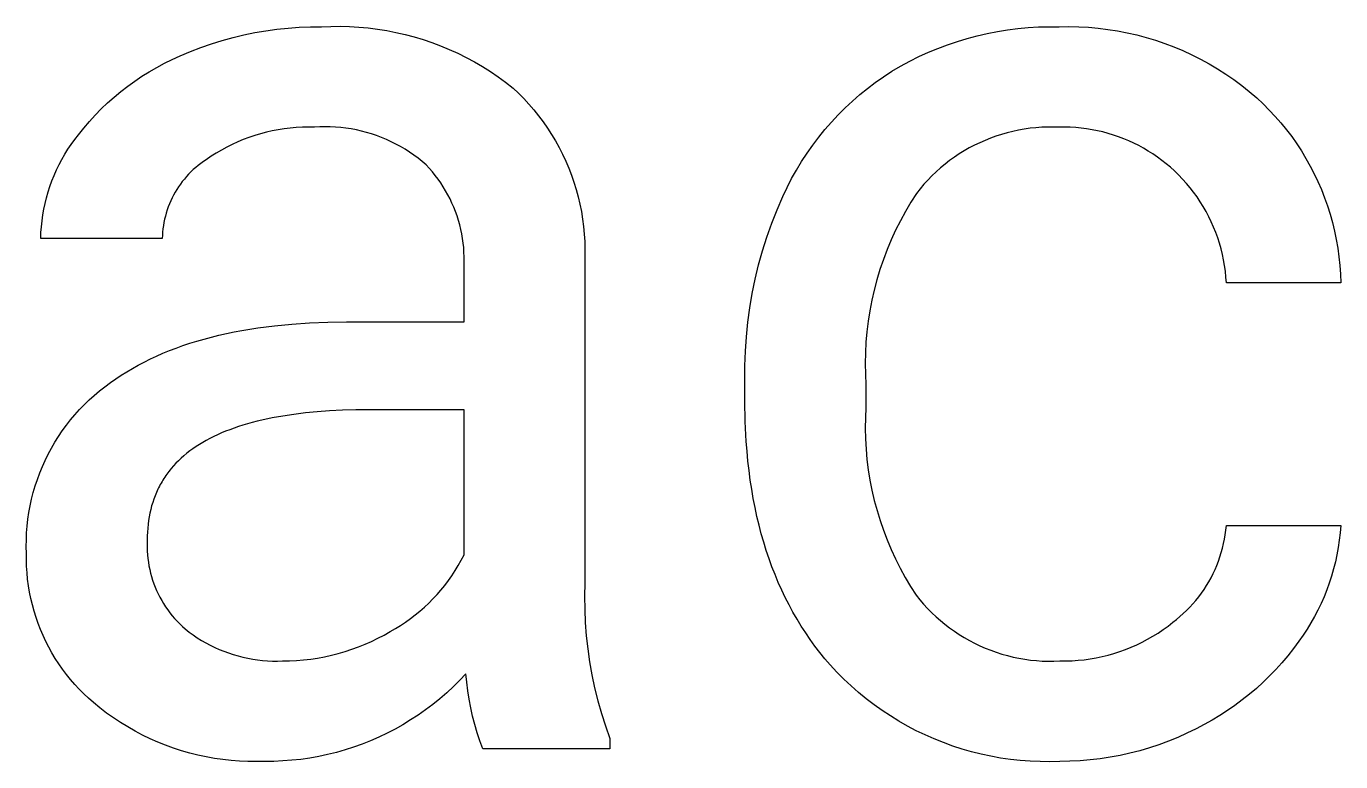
# Model space of a CAD drawing. Header units: millimetres. Extents: x -582 to 3448, y -204 to 2611.
# Drawn here: x 3322.36 to 3362.14, y 152.16 to 174.42 of the extents above; entities that cross this region are included whole.
import ezdxf

# ---------------------------------------------------------------- set-up
doc = ezdxf.new("R2010")
doc.units = ezdxf.units.MM
doc.header["$MEASUREMENT"] = 0
doc.layers.add('Domyślny', color=7, linetype='Continuous', true_color=0x000000)

msp = doc.modelspace()

# ---------------------------------------------------------------- linework, layer by layer
at = {"layer": 'Domyślny'}
for p, q in [((3328.943, 174.159), (3329.275, 174.227)), ((3329.275, 174.227), (3329.609, 174.284)), ((3329.609, 174.284), (3329.944, 174.33)), ((3329.944, 174.33), (3330.281, 174.366)), ((3330.281, 174.366), (3330.619, 174.39)), ((3330.619, 174.39), (3330.957, 174.403)), ((3330.957, 174.403), (3331.296, 174.404)), ((3331.296, 174.404), (3331.578, 174.416)), ((3331.578, 174.416), (3331.861, 174.419)), ((3331.861, 174.419), (3332.144, 174.412)), ((3332.144, 174.412), (3332.426, 174.395)), ((3332.426, 174.395), (3332.708, 174.369)), ((3332.708, 174.369), (3332.988, 174.334)), ((3332.988, 174.334), (3333.268, 174.289)), ((3333.268, 174.289), (3333.545, 174.235)), ((3333.545, 174.235), (3333.821, 174.171)), ((3351.441, 174.203), (3351.748, 174.263)), ((3351.748, 174.263), (3352.056, 174.313)), ((3352.056, 174.313), (3352.367, 174.352)), ((3352.367, 174.352), (3352.678, 174.381)), ((3352.678, 174.381), (3352.99, 174.399)), ((3352.99, 174.399), (3353.303, 174.407)), ((3353.303, 174.407), (3353.616, 174.404)), ((3353.616, 174.404), (3353.912, 174.409)), ((3353.912, 174.409), (3354.208, 174.404)), ((3354.208, 174.404), (3354.503, 174.388)), ((3354.503, 174.388), (3354.798, 174.362)), ((3354.798, 174.362), (3355.092, 174.326)), ((3355.092, 174.326), (3355.384, 174.28)), ((3355.384, 174.28), (3355.675, 174.224)), ((3327.644, 173.778), (3327.964, 173.889)), ((3327.964, 173.889), (3328.288, 173.99)), ((3328.288, 173.99), (3328.614, 174.08)), ((3328.614, 174.08), (3328.943, 174.159)), ((3333.821, 174.171), (3334.094, 174.099)), ((3334.094, 174.099), (3334.365, 174.017)), ((3334.365, 174.017), (3334.633, 173.926)), ((3334.633, 173.926), (3334.898, 173.827)), ((3349.945, 173.751), (3350.238, 173.862)), ((3350.238, 173.862), (3350.534, 173.962)), ((3350.534, 173.962), (3350.834, 174.053)), ((3350.834, 174.053), (3351.136, 174.133)), ((3351.136, 174.133), (3351.441, 174.203)), ((3355.675, 174.224), (3355.963, 174.158)), ((3355.963, 174.158), (3356.249, 174.082)), ((3356.249, 174.082), (3356.532, 173.997)), ((3356.532, 173.997), (3356.812, 173.901)), ((3356.812, 173.901), (3357.089, 173.796)), ((3326.777, 173.416), (3327.017, 173.524)), ((3327.017, 173.524), (3327.328, 173.656)), ((3327.328, 173.656), (3327.644, 173.778)), ((3334.898, 173.827), (3335.159, 173.718)), ((3335.159, 173.718), (3335.416, 173.601)), ((3335.416, 173.601), (3335.669, 173.475)), ((3335.669, 173.475), (3335.918, 173.341)), ((3349.092, 173.362), (3349.372, 173.501)), ((3349.372, 173.501), (3349.657, 173.631)), ((3349.657, 173.631), (3349.945, 173.751)), ((3357.089, 173.796), (3357.362, 173.681)), ((3357.362, 173.681), (3357.631, 173.557)), ((3357.631, 173.557), (3357.895, 173.424)), ((3325.858, 172.905), (3326.081, 173.044)), ((3326.081, 173.044), (3326.308, 173.176)), ((3326.308, 173.176), (3326.541, 173.3)), ((3326.541, 173.3), (3326.777, 173.416)), ((3335.918, 173.341), (3336.163, 173.199)), ((3336.163, 173.199), (3336.402, 173.048)), ((3336.402, 173.048), (3336.636, 172.89)), ((3348.297, 172.892), (3348.547, 173.056)), ((3348.547, 173.056), (3348.817, 173.214)), ((3348.817, 173.214), (3349.092, 173.362)), ((3357.895, 173.424), (3358.154, 173.282)), ((3358.154, 173.282), (3358.409, 173.131)), ((3358.409, 173.131), (3358.658, 172.971)), ((3325.426, 172.604), (3325.639, 172.758)), ((3325.639, 172.758), (3325.858, 172.905)), ((3336.636, 172.89), (3336.865, 172.724)), ((3336.865, 172.724), (3337.088, 172.55)), ((3347.814, 172.538), (3348.052, 172.719)), ((3348.052, 172.719), (3348.297, 172.892)), ((3358.658, 172.971), (3358.902, 172.803)), ((3358.902, 172.803), (3359.139, 172.627)), ((3324.82, 172.099), (3325.016, 172.274)), ((3325.016, 172.274), (3325.218, 172.443)), ((3325.218, 172.443), (3325.426, 172.604)), ((3337.088, 172.55), (3337.254, 172.392)), ((3337.254, 172.392), (3337.415, 172.229)), ((3347.357, 172.152), (3347.582, 172.349)), ((3347.582, 172.349), (3347.814, 172.538)), ((3359.139, 172.627), (3359.37, 172.442)), ((3359.37, 172.442), (3359.595, 172.25)), ((3359.595, 172.25), (3359.788, 172.07)), ((3324.445, 171.73), (3324.629, 171.918)), ((3324.629, 171.918), (3324.82, 172.099)), ((3337.415, 172.229), (3337.57, 172.061)), ((3337.57, 172.061), (3337.719, 171.887)), ((3337.719, 171.887), (3337.863, 171.709)), ((3346.927, 171.735), (3347.139, 171.947)), ((3347.139, 171.947), (3347.357, 172.152)), ((3359.788, 172.07), (3359.974, 171.884)), ((3359.974, 171.884), (3360.154, 171.692)), ((3324.097, 171.336), (3324.268, 171.536)), ((3324.268, 171.536), (3324.445, 171.73)), ((3337.863, 171.709), (3338, 171.525)), ((3338, 171.525), (3338.13, 171.338)), ((3346.527, 171.29), (3346.723, 171.516)), ((3346.723, 171.516), (3346.927, 171.735)), ((3360.154, 171.692), (3360.327, 171.493)), ((3360.327, 171.493), (3360.493, 171.289)), ((3323.823, 170.989), (3323.933, 171.13)), ((3323.933, 171.13), (3324.097, 171.336)), ((3329.096, 171.055), (3328.924, 170.99)), ((3329.27, 171.114), (3329.096, 171.055)), ((3329.446, 171.167), (3329.27, 171.114)), ((3329.623, 171.213), (3329.446, 171.167)), ((3329.802, 171.254), (3329.623, 171.213)), ((3329.982, 171.288), (3329.802, 171.254)), ((3330.164, 171.316), (3329.982, 171.288)), ((3330.346, 171.338), (3330.164, 171.316)), ((3330.529, 171.354), (3330.346, 171.338)), ((3330.712, 171.363), (3330.529, 171.354)), ((3330.896, 171.367), (3330.712, 171.363)), ((3331.079, 171.363), (3330.896, 171.367)), ((3331.238, 171.372), (3331.079, 171.363)), ((3331.397, 171.376), (3331.238, 171.372)), ((3331.557, 171.373), (3331.397, 171.376)), ((3331.716, 171.366), (3331.557, 171.373)), ((3331.874, 171.352), (3331.716, 171.366)), ((3332.032, 171.334), (3331.874, 171.352)), ((3332.19, 171.31), (3332.032, 171.334)), ((3332.346, 171.28), (3332.19, 171.31)), ((3332.502, 171.245), (3332.346, 171.28)), ((3332.656, 171.205), (3332.502, 171.245)), ((3332.808, 171.159), (3332.656, 171.205)), ((3332.959, 171.108), (3332.808, 171.159)), ((3333.108, 171.052), (3332.959, 171.108)), ((3333.255, 170.991), (3333.108, 171.052)), ((3338.13, 171.338), (3338.254, 171.145)), ((3338.254, 171.145), (3338.372, 170.949)), ((3346.158, 170.819), (3346.338, 171.058)), ((3346.338, 171.058), (3346.527, 171.29)), ((3351.702, 171.092), (3351.536, 171.032)), ((3351.87, 171.147), (3351.702, 171.092)), ((3352.04, 171.195), (3351.87, 171.147)), ((3352.212, 171.238), (3352.04, 171.195)), ((3352.385, 171.275), (3352.212, 171.238)), ((3352.559, 171.306), (3352.385, 171.275)), ((3352.734, 171.33), (3352.559, 171.306)), ((3352.909, 171.349), (3352.734, 171.33)), ((3353.086, 171.362), (3352.909, 171.349)), ((3353.262, 171.368), (3353.086, 171.362)), ((3353.439, 171.369), (3353.262, 171.368)), ((3353.616, 171.363), (3353.439, 171.369)), ((3353.782, 171.365), (3353.616, 171.363)), ((3353.949, 171.361), (3353.782, 171.365)), ((3354.115, 171.351), (3353.949, 171.361)), ((3354.281, 171.336), (3354.115, 171.351)), ((3354.446, 171.315), (3354.281, 171.336)), ((3354.61, 171.289), (3354.446, 171.315)), ((3354.773, 171.257), (3354.61, 171.289)), ((3354.936, 171.22), (3354.773, 171.257)), ((3355.096, 171.177), (3354.936, 171.22)), ((3355.256, 171.128), (3355.096, 171.177)), ((3355.413, 171.074), (3355.256, 171.128)), ((3355.569, 171.015), (3355.413, 171.074)), ((3360.493, 171.289), (3360.652, 171.079)), ((3360.652, 171.079), (3360.804, 170.864)), ((3323.525, 170.544), (3323.619, 170.696)), ((3323.619, 170.696), (3323.719, 170.844)), ((3323.719, 170.844), (3323.823, 170.989)), ((3328.262, 170.674), (3328.104, 170.581)), ((3328.424, 170.762), (3328.262, 170.674)), ((3328.588, 170.844), (3328.424, 170.762)), ((3328.755, 170.92), (3328.588, 170.844)), ((3328.924, 170.99), (3328.755, 170.92)), ((3333.4, 170.925), (3333.255, 170.991)), ((3333.542, 170.853), (3333.4, 170.925)), ((3333.682, 170.777), (3333.542, 170.853)), ((3333.819, 170.696), (3333.682, 170.777)), ((3333.954, 170.61), (3333.819, 170.696)), ((3338.372, 170.949), (3338.483, 170.749)), ((3338.483, 170.749), (3338.587, 170.545)), ((3345.986, 170.575), (3346.158, 170.819)), ((3350.742, 170.647), (3350.591, 170.554)), ((3350.895, 170.735), (3350.742, 170.647)), ((3351.051, 170.817), (3350.895, 170.735)), ((3351.21, 170.894), (3351.051, 170.817)), ((3351.372, 170.966), (3351.21, 170.894)), ((3351.536, 171.032), (3351.372, 170.966)), ((3355.722, 170.951), (3355.569, 171.015)), ((3355.874, 170.882), (3355.722, 170.951)), ((3356.022, 170.807), (3355.874, 170.882)), ((3356.169, 170.727), (3356.022, 170.807)), ((3356.312, 170.643), (3356.169, 170.727)), ((3360.804, 170.864), (3360.948, 170.644)), ((3323.353, 170.231), (3323.436, 170.389)), ((3323.436, 170.389), (3323.525, 170.544)), ((3327.637, 170.267), (3327.56, 170.207)), ((3327.716, 170.324), (3327.637, 170.267)), ((3327.798, 170.379), (3327.716, 170.324)), ((3327.949, 170.483), (3327.798, 170.379)), ((3328.104, 170.581), (3327.949, 170.483)), ((3334.085, 170.52), (3333.954, 170.61)), ((3334.213, 170.425), (3334.085, 170.52)), ((3334.337, 170.326), (3334.213, 170.425)), ((3334.459, 170.223), (3334.337, 170.326)), ((3338.587, 170.545), (3338.683, 170.337)), ((3338.683, 170.337), (3338.773, 170.127)), ((3345.667, 170.068), (3345.822, 170.324)), ((3345.822, 170.324), (3345.986, 170.575)), ((3350.301, 170.352), (3350.161, 170.244)), ((3350.444, 170.456), (3350.301, 170.352)), ((3350.591, 170.554), (3350.444, 170.456)), ((3356.453, 170.554), (3356.312, 170.643)), ((3356.59, 170.46), (3356.453, 170.554)), ((3356.724, 170.361), (3356.59, 170.46)), ((3356.855, 170.258), (3356.724, 170.361)), ((3356.982, 170.151), (3356.855, 170.258)), ((3360.948, 170.644), (3361.085, 170.419)), ((3361.085, 170.419), (3361.214, 170.189)), ((3323.136, 169.741), (3323.202, 169.907)), ((3323.202, 169.907), (3323.275, 170.07)), ((3323.275, 170.07), (3323.353, 170.231)), ((3327.205, 169.871), (3327.141, 169.796)), ((3327.271, 169.943), (3327.205, 169.871)), ((3327.34, 170.012), (3327.271, 169.943)), ((3327.411, 170.08), (3327.34, 170.012)), ((3327.484, 170.145), (3327.411, 170.08)), ((3327.56, 170.207), (3327.484, 170.145)), ((3334.554, 170.12), (3334.459, 170.223)), ((3334.646, 170.014), (3334.554, 170.12)), ((3334.734, 169.905), (3334.646, 170.014)), ((3334.818, 169.794), (3334.734, 169.905)), ((3338.773, 170.127), (3338.856, 169.913)), ((3338.856, 169.913), (3338.931, 169.697)), ((3345.52, 169.807), (3345.667, 170.068)), ((3349.765, 169.892), (3349.642, 169.765)), ((3349.893, 170.014), (3349.765, 169.892)), ((3350.025, 170.131), (3349.893, 170.014)), ((3350.161, 170.244), (3350.025, 170.131)), ((3357.105, 170.039), (3356.982, 170.151)), ((3357.23, 169.918), (3357.105, 170.039)), ((3357.35, 169.793), (3357.23, 169.918)), ((3361.214, 170.189), (3361.335, 169.955)), ((3361.335, 169.955), (3361.448, 169.718)), ((3323.02, 169.403), (3323.075, 169.573)), ((3323.075, 169.573), (3323.136, 169.741)), ((3326.912, 169.479), (3326.862, 169.395)), ((3326.965, 169.561), (3326.912, 169.479)), ((3327.021, 169.642), (3326.965, 169.561)), ((3327.08, 169.72), (3327.021, 169.642)), ((3327.141, 169.796), (3327.08, 169.72)), ((3334.899, 169.679), (3334.818, 169.794)), ((3334.976, 169.561), (3334.899, 169.679)), ((3335.048, 169.442), (3334.976, 169.561)), ((3338.931, 169.697), (3338.998, 169.478)), ((3338.998, 169.478), (3339.059, 169.257)), ((3345.255, 169.271), (3345.383, 169.542)), ((3345.383, 169.542), (3345.52, 169.807)), ((3349.408, 169.5), (3349.298, 169.362)), ((3349.522, 169.635), (3349.408, 169.5)), ((3349.642, 169.765), (3349.522, 169.635)), ((3357.466, 169.663), (3357.35, 169.793)), ((3357.578, 169.53), (3357.466, 169.663)), ((3357.685, 169.393), (3357.578, 169.53)), ((3361.448, 169.718), (3361.553, 169.476)), ((3361.553, 169.476), (3361.649, 169.231)), ((3322.89, 168.883), (3322.928, 169.058)), ((3322.928, 169.058), (3322.971, 169.231)), ((3322.971, 169.231), (3323.02, 169.403)), ((3326.728, 169.134), (3326.689, 169.044)), ((3326.77, 169.223), (3326.728, 169.134)), ((3326.814, 169.31), (3326.77, 169.223)), ((3326.862, 169.395), (3326.814, 169.31)), ((3335.117, 169.319), (3335.048, 169.442)), ((3335.181, 169.195), (3335.117, 169.319)), ((3335.241, 169.068), (3335.181, 169.195)), ((3335.297, 168.939), (3335.241, 169.068)), ((3339.059, 169.257), (3339.111, 169.035)), ((3345.08, 168.866), (3345.255, 169.271)), ((3349.126, 169.091), (3348.963, 168.815)), ((3349.298, 169.362), (3349.126, 169.091)), ((3357.787, 169.252), (3357.685, 169.393)), ((3357.883, 169.108), (3357.787, 169.252)), ((3357.975, 168.961), (3357.883, 169.108)), ((3361.649, 169.231), (3361.737, 168.983)), ((3322.835, 168.53), (3322.859, 168.707)), ((3322.859, 168.707), (3322.89, 168.883)), ((3326.566, 168.673), (3326.543, 168.578)), ((3326.592, 168.767), (3326.566, 168.673)), ((3326.621, 168.861), (3326.592, 168.767)), ((3326.654, 168.953), (3326.621, 168.861)), ((3326.689, 169.044), (3326.654, 168.953)), ((3335.348, 168.809), (3335.297, 168.939)), ((3335.395, 168.677), (3335.348, 168.809)), ((3335.437, 168.543), (3335.395, 168.677)), ((3339.111, 169.035), (3339.156, 168.81)), ((3339.156, 168.81), (3339.194, 168.584)), ((3344.919, 168.456), (3345.08, 168.866)), ((3348.963, 168.815), (3348.81, 168.533)), ((3358.062, 168.81), (3357.975, 168.961)), ((3358.143, 168.656), (3358.062, 168.81)), ((3361.737, 168.983), (3361.817, 168.732)), ((3361.817, 168.732), (3361.887, 168.478)), ((3322.803, 168.174), (3322.816, 168.353)), ((3322.816, 168.353), (3322.835, 168.53)), ((3326.493, 168.289), (3326.483, 168.191)), ((3326.506, 168.386), (3326.493, 168.289)), ((3326.523, 168.482), (3326.506, 168.386)), ((3326.543, 168.578), (3326.523, 168.482)), ((3335.475, 168.408), (3335.437, 168.543)), ((3335.508, 168.272), (3335.475, 168.408)), ((3335.537, 168.135), (3335.508, 168.272)), ((3339.194, 168.584), (3339.223, 168.357)), ((3339.223, 168.357), (3339.245, 168.13)), ((3344.772, 168.04), (3344.919, 168.456)), ((3348.81, 168.533), (3348.666, 168.246)), ((3358.219, 168.5), (3358.143, 168.656)), ((3358.29, 168.341), (3358.219, 168.5)), ((3358.354, 168.18), (3358.29, 168.341)), ((3361.887, 168.478), (3361.95, 168.222)), ((3322.797, 167.996), (3322.803, 168.174)), ((3326.473, 167.996), (3322.797, 167.996)), ((3326.477, 168.094), (3326.473, 167.996)), ((3326.483, 168.191), (3326.477, 168.094)), ((3335.561, 167.997), (3335.537, 168.135)), ((3335.58, 167.858), (3335.561, 167.997)), ((3339.245, 168.13), (3339.259, 167.901)), ((3339.259, 167.901), (3339.265, 167.672)), ((3344.639, 167.619), (3344.772, 168.04)), ((3348.533, 167.954), (3348.409, 167.658)), ((3348.666, 168.246), (3348.533, 167.954)), ((3358.414, 168.017), (3358.354, 168.18)), ((3358.467, 167.852), (3358.414, 168.017)), ((3361.95, 168.222), (3362.003, 167.965)), ((3362.003, 167.965), (3362.047, 167.705)), ((3335.595, 167.719), (3335.58, 167.858)), ((3335.604, 167.579), (3335.595, 167.719)), ((3335.609, 167.439), (3335.604, 167.579)), ((3339.265, 167.672), (3339.263, 167.443)), ((3344.521, 167.195), (3344.639, 167.619)), ((3348.409, 167.658), (3348.296, 167.358)), ((3358.515, 167.684), (3358.467, 167.852)), ((3358.556, 167.516), (3358.515, 167.684)), ((3358.592, 167.346), (3358.556, 167.516)), ((3362.047, 167.705), (3362.083, 167.444)), ((3335.605, 167.158), (3335.609, 167.298)), ((3335.605, 165.472), (3335.605, 167.158)), ((3335.609, 167.298), (3335.609, 167.439)), ((3339.263, 167.443), (3339.263, 157.566)), ((3344.417, 166.766), (3344.521, 167.195)), ((3348.296, 167.358), (3348.192, 167.054)), ((3358.622, 167.175), (3358.592, 167.346)), ((3358.646, 167.003), (3358.622, 167.175)), ((3362.083, 167.444), (3362.109, 167.182)), ((3362.109, 167.182), (3362.127, 166.92)), ((3344.328, 166.334), (3344.417, 166.766)), ((3348.1, 166.747), (3348.018, 166.436)), ((3348.192, 167.054), (3348.1, 166.747)), ((3358.664, 166.83), (3358.646, 167.003)), ((3358.676, 166.656), (3358.664, 166.83)), ((3362.127, 166.92), (3362.136, 166.656)), ((3344.254, 165.899), (3344.328, 166.334)), ((3348.018, 166.436), (3347.946, 166.124)), ((3362.136, 166.656), (3358.676, 166.656)), ((3344.194, 165.462), (3344.254, 165.899)), ((3347.946, 166.124), (3347.886, 165.809)), ((3347.836, 165.492), (3347.797, 165.173)), ((3347.886, 165.809), (3347.836, 165.492)), ((3328.183, 165.067), (3328.413, 165.119)), ((3328.413, 165.119), (3328.646, 165.168)), ((3328.646, 165.168), (3328.883, 165.213)), ((3328.883, 165.213), (3329.37, 165.292)), ((3329.37, 165.292), (3329.873, 165.357)), ((3329.873, 165.357), (3330.393, 165.407)), ((3330.393, 165.407), (3330.928, 165.443)), ((3330.928, 165.443), (3331.48, 165.464)), ((3331.48, 165.464), (3332.047, 165.472)), ((3332.047, 165.472), (3335.605, 165.472)), ((3344.15, 165.023), (3344.194, 165.462)), ((3347.797, 165.173), (3347.769, 164.853)), ((3326.892, 164.679), (3327.097, 164.753)), ((3327.097, 164.753), (3327.306, 164.823)), ((3327.306, 164.823), (3327.52, 164.889)), ((3327.52, 164.889), (3327.737, 164.952)), ((3327.737, 164.952), (3327.958, 165.012)), ((3327.958, 165.012), (3328.183, 165.067)), ((3344.121, 164.583), (3344.15, 165.023)), ((3347.769, 164.853), (3347.751, 164.533)), ((3325.927, 164.257), (3326.112, 164.349)), ((3326.112, 164.349), (3326.301, 164.437)), ((3326.301, 164.437), (3326.494, 164.521)), ((3326.494, 164.521), (3326.691, 164.602)), ((3326.691, 164.602), (3326.892, 164.679)), ((3344.106, 164.143), (3344.121, 164.583)), ((3347.751, 164.533), (3347.745, 164.212)), ((3325.228, 163.855), (3325.396, 163.961)), ((3325.396, 163.961), (3325.569, 164.063)), ((3325.569, 164.063), (3325.746, 164.162)), ((3325.746, 164.162), (3325.927, 164.257)), ((3344.107, 163.702), (3344.106, 164.143)), ((3347.745, 164.212), (3347.75, 163.891)), ((3347.75, 163.891), (3347.766, 163.571)), ((3324.573, 163.382), (3324.735, 163.51)), ((3324.735, 163.51), (3324.902, 163.632)), ((3324.902, 163.632), (3325.063, 163.745)), ((3325.063, 163.745), (3325.228, 163.855)), ((3344.107, 163.087), (3344.107, 163.702)), ((3347.766, 163.571), (3347.766, 162.882)), ((3324.112, 162.965), (3324.261, 163.109)), ((3324.261, 163.109), (3324.414, 163.248)), ((3324.414, 163.248), (3324.573, 163.382)), ((3323.83, 162.662), (3323.969, 162.816)), ((3323.969, 162.816), (3324.112, 162.965)), ((3330.803, 162.715), (3330.455, 162.672)), ((3331.164, 162.749), (3330.803, 162.715)), ((3331.538, 162.776), (3331.164, 162.749)), ((3331.925, 162.795), (3331.538, 162.776)), ((3332.326, 162.807), (3331.925, 162.795)), ((3332.739, 162.811), (3332.326, 162.807)), ((3335.605, 162.811), (3332.739, 162.811)), ((3335.605, 158.416), (3335.605, 162.811)), ((3344.117, 162.461), (3344.107, 163.087)), ((3347.766, 162.882), (3347.751, 162.567)), ((3323.448, 162.173), (3323.57, 162.341)), ((3323.57, 162.341), (3323.697, 162.504)), ((3323.697, 162.504), (3323.83, 162.662)), ((3328.777, 162.302), (3328.644, 162.257)), ((3328.913, 162.345), (3328.777, 162.302)), ((3329.052, 162.386), (3328.913, 162.345)), ((3329.195, 162.426), (3329.052, 162.386)), ((3329.341, 162.463), (3329.195, 162.426)), ((3329.491, 162.499), (3329.341, 162.463)), ((3329.799, 162.564), (3329.491, 162.499)), ((3330.121, 162.622), (3329.799, 162.564)), ((3330.455, 162.672), (3330.121, 162.622)), ((3344.147, 161.852), (3344.117, 162.461)), ((3347.751, 162.567), (3347.747, 162.252)), ((3323.222, 161.827), (3323.332, 162.002)), ((3323.332, 162.002), (3323.448, 162.173)), ((3327.915, 161.945), (3327.806, 161.886)), ((3328.029, 162.002), (3327.915, 161.945)), ((3328.145, 162.056), (3328.029, 162.002)), ((3328.265, 162.109), (3328.145, 162.056)), ((3328.388, 162.16), (3328.265, 162.109)), ((3328.514, 162.209), (3328.388, 162.16)), ((3328.644, 162.257), (3328.514, 162.209)), ((3347.747, 162.252), (3347.754, 161.937)), ((3347.754, 161.937), (3347.772, 161.623)), ((3323.021, 161.465), (3323.118, 161.648)), ((3323.118, 161.648), (3323.222, 161.827)), ((3327.305, 161.564), (3327.215, 161.494)), ((3327.399, 161.632), (3327.305, 161.564)), ((3327.495, 161.699), (3327.399, 161.632)), ((3327.596, 161.763), (3327.495, 161.699)), ((3327.699, 161.826), (3327.596, 161.763)), ((3327.806, 161.886), (3327.699, 161.826)), ((3344.17, 161.554), (3344.147, 161.852)), ((3344.198, 161.26), (3344.17, 161.554)), ((3347.772, 161.623), (3347.8, 161.309)), ((3322.844, 161.091), (3322.929, 161.279)), ((3322.929, 161.279), (3323.021, 161.465)), ((3326.813, 161.114), (3326.742, 161.032)), ((3326.887, 161.193), (3326.813, 161.114)), ((3326.964, 161.271), (3326.887, 161.193)), ((3327.044, 161.347), (3326.964, 161.271)), ((3327.128, 161.421), (3327.044, 161.347)), ((3327.215, 161.494), (3327.128, 161.421)), ((3344.23, 160.971), (3344.198, 161.26)), ((3347.8, 161.309), (3347.84, 160.996)), ((3322.63, 160.508), (3322.694, 160.705)), ((3322.694, 160.705), (3322.766, 160.899)), ((3322.766, 160.899), (3322.844, 161.091)), ((3326.521, 160.73), (3326.493, 160.685)), ((3326.55, 160.775), (3326.521, 160.73)), ((3326.58, 160.819), (3326.55, 160.775)), ((3326.611, 160.862), (3326.58, 160.819)), ((3326.643, 160.906), (3326.611, 160.862)), ((3326.675, 160.948), (3326.643, 160.906)), ((3326.708, 160.99), (3326.675, 160.948)), ((3326.742, 161.032), (3326.708, 160.99)), ((3344.268, 160.685), (3344.23, 160.971)), ((3347.84, 160.996), (3347.889, 160.685)), ((3322.52, 160.109), (3322.571, 160.31)), ((3322.571, 160.31), (3322.63, 160.508)), ((3326.296, 160.308), (3326.275, 160.259)), ((3326.318, 160.357), (3326.296, 160.308)), ((3326.34, 160.406), (3326.318, 160.357)), ((3326.364, 160.453), (3326.34, 160.406)), ((3326.388, 160.501), (3326.364, 160.453)), ((3326.413, 160.548), (3326.388, 160.501)), ((3326.439, 160.594), (3326.413, 160.548)), ((3326.466, 160.64), (3326.439, 160.594)), ((3326.493, 160.685), (3326.466, 160.64)), ((3344.311, 160.404), (3344.268, 160.685)), ((3344.359, 160.127), (3344.311, 160.404)), ((3347.889, 160.685), (3347.95, 160.376)), ((3347.95, 160.376), (3348.021, 160.069)), ((3322.439, 159.703), (3322.476, 159.907)), ((3322.476, 159.907), (3322.52, 160.109)), ((3326.183, 160.005), (3326.152, 159.9)), ((3326.217, 160.108), (3326.183, 160.005)), ((3326.255, 160.209), (3326.217, 160.108)), ((3326.275, 160.259), (3326.255, 160.209)), ((3344.412, 159.854), (3344.359, 160.127)), ((3348.021, 160.069), (3348.103, 159.765)), ((3322.408, 159.499), (3322.439, 159.703)), ((3326.078, 159.574), (3326.06, 159.462)), ((3326.099, 159.685), (3326.078, 159.574)), ((3326.124, 159.794), (3326.099, 159.685)), ((3326.152, 159.9), (3326.124, 159.794)), ((3344.47, 159.585), (3344.412, 159.854)), ((3344.533, 159.32), (3344.47, 159.585)), ((3348.103, 159.765), (3348.194, 159.464)), ((3322.369, 159.087), (3322.385, 159.293)), ((3322.385, 159.293), (3322.408, 159.499)), ((3326.025, 159.112), (3326.02, 158.992)), ((3326.034, 159.231), (3326.025, 159.112)), ((3326.045, 159.347), (3326.034, 159.231)), ((3326.06, 159.462), (3326.045, 159.347)), ((3344.601, 159.06), (3344.533, 159.32)), ((3348.194, 159.464), (3348.297, 159.165)), ((3348.297, 159.165), (3348.409, 158.871)), ((3358.643, 159.03), (3358.662, 159.167)), ((3358.662, 159.167), (3358.676, 159.304)), ((3358.676, 159.304), (3362.136, 159.304)), ((3362.136, 159.304), (3362.118, 159.082)), ((3322.358, 158.673), (3322.36, 158.88)), ((3322.36, 158.88), (3322.369, 159.087)), ((3326.019, 158.87), (3326.015, 158.758)), ((3326.015, 158.758), (3326.015, 158.646)), ((3326.02, 158.992), (3326.019, 158.87)), ((3344.674, 158.804), (3344.601, 159.06)), ((3344.752, 158.552), (3344.674, 158.804)), ((3348.409, 158.871), (3348.531, 158.581)), ((3358.56, 158.625), (3358.592, 158.759)), ((3358.592, 158.759), (3358.62, 158.894)), ((3358.62, 158.894), (3358.643, 159.03)), ((3362.093, 158.862), (3362.061, 158.643)), ((3362.118, 159.082), (3362.093, 158.862)), ((3322.363, 158.466), (3322.358, 158.673)), ((3322.362, 158.269), (3322.363, 158.466)), ((3326.015, 158.646), (3326.018, 158.534)), ((3326.018, 158.534), (3326.026, 158.422)), ((3326.026, 158.422), (3326.037, 158.31)), ((3335.521, 158.255), (3335.605, 158.416)), ((3344.835, 158.304), (3344.752, 158.552)), ((3348.531, 158.581), (3348.663, 158.295)), ((3358.436, 158.231), (3358.482, 158.361)), ((3358.482, 158.361), (3358.523, 158.493)), ((3358.523, 158.493), (3358.56, 158.625)), ((3362.022, 158.424), (3361.975, 158.208)), ((3362.061, 158.643), (3362.022, 158.424)), ((3322.368, 158.073), (3322.362, 158.269)), ((3322.38, 157.876), (3322.368, 158.073)), ((3326.037, 158.31), (3326.052, 158.199)), ((3326.052, 158.199), (3326.071, 158.088)), ((3326.071, 158.088), (3326.093, 157.978)), ((3326.093, 157.978), (3326.119, 157.869)), ((3335.237, 157.79), (3335.337, 157.942)), ((3335.337, 157.942), (3335.432, 158.097)), ((3335.432, 158.097), (3335.521, 158.255)), ((3344.924, 158.061), (3344.835, 158.304)), ((3345.017, 157.821), (3344.924, 158.061)), ((3348.663, 158.295), (3348.805, 158.014)), ((3348.805, 158.014), (3348.957, 157.737)), ((3358.273, 157.852), (3358.332, 157.976)), ((3358.332, 157.976), (3358.386, 158.103)), ((3358.386, 158.103), (3358.436, 158.231)), ((3361.921, 157.993), (3361.859, 157.779)), ((3361.975, 158.208), (3361.921, 157.993)), ((3322.399, 157.68), (3322.38, 157.876)), ((3322.424, 157.485), (3322.399, 157.68)), ((3326.119, 157.869), (3326.149, 157.761)), ((3326.149, 157.761), (3326.182, 157.654)), ((3326.182, 157.654), (3326.219, 157.548)), ((3326.219, 157.548), (3326.259, 157.443)), ((3335.023, 157.497), (3335.133, 157.642)), ((3335.133, 157.642), (3335.237, 157.79)), ((3339.263, 157.566), (3339.254, 157.167)), ((3345.115, 157.586), (3345.017, 157.821)), ((3345.218, 157.355), (3345.115, 157.586)), ((3348.957, 157.737), (3349.118, 157.466)), ((3358.073, 157.49), (3358.144, 157.608)), ((3358.144, 157.608), (3358.211, 157.729)), ((3358.211, 157.729), (3358.273, 157.852)), ((3361.791, 157.568), (3361.715, 157.36)), ((3361.859, 157.779), (3361.791, 157.568)), ((3322.457, 157.291), (3322.424, 157.485)), ((3322.496, 157.098), (3322.457, 157.291)), ((3326.259, 157.443), (3326.303, 157.34)), ((3326.303, 157.34), (3326.351, 157.239)), ((3326.351, 157.239), (3326.402, 157.138)), ((3326.402, 157.138), (3326.456, 157.04)), ((3334.665, 157.087), (3334.789, 157.22)), ((3334.789, 157.22), (3334.908, 157.356)), ((3334.908, 157.356), (3335.023, 157.497)), ((3339.254, 157.167), (3339.258, 156.768)), ((3345.327, 157.128), (3345.218, 157.355)), ((3345.44, 156.906), (3345.327, 157.128)), ((3349.118, 157.466), (3349.288, 157.201)), ((3349.288, 157.201), (3349.399, 157.062)), ((3357.752, 157.043), (3357.838, 157.151)), ((3357.838, 157.151), (3357.92, 157.261)), ((3357.92, 157.261), (3357.999, 157.374)), ((3357.999, 157.374), (3358.073, 157.49)), ((3361.633, 157.154), (3361.544, 156.951)), ((3361.715, 157.36), (3361.633, 157.154)), ((3322.541, 156.907), (3322.496, 157.098)), ((3322.593, 156.717), (3322.541, 156.907)), ((3326.456, 157.04), (3326.513, 156.944)), ((3326.513, 156.944), (3326.574, 156.849)), ((3326.574, 156.849), (3326.637, 156.757)), ((3326.637, 156.757), (3326.704, 156.667)), ((3334.268, 156.715), (3334.405, 156.834)), ((3334.405, 156.834), (3334.537, 156.958)), ((3334.537, 156.958), (3334.665, 157.087)), ((3339.258, 156.768), (3339.276, 156.369)), ((3345.559, 156.687), (3345.44, 156.906)), ((3349.399, 157.062), (3349.514, 156.928)), ((3349.514, 156.928), (3349.635, 156.797)), ((3349.635, 156.797), (3349.76, 156.67)), ((3357.373, 156.643), (3357.473, 156.738)), ((3357.473, 156.738), (3357.569, 156.837)), ((3357.569, 156.837), (3357.662, 156.938)), ((3357.662, 156.938), (3357.752, 157.043)), ((3361.448, 156.751), (3361.345, 156.554)), ((3361.544, 156.951), (3361.448, 156.751)), ((3322.652, 156.529), (3322.593, 156.717)), ((3322.717, 156.343), (3322.652, 156.529)), ((3322.788, 156.16), (3322.717, 156.343)), ((3326.704, 156.667), (3326.774, 156.579)), ((3326.774, 156.579), (3326.847, 156.494)), ((3326.847, 156.494), (3326.922, 156.411)), ((3326.922, 156.411), (3327.001, 156.331)), ((3327.001, 156.331), (3327.082, 156.253)), ((3333.684, 156.284), (3333.835, 156.384)), ((3333.835, 156.384), (3333.983, 156.489)), ((3333.983, 156.489), (3334.128, 156.6)), ((3334.128, 156.6), (3334.268, 156.715)), ((3339.276, 156.369), (3339.306, 155.971)), ((3345.682, 156.473), (3345.559, 156.687)), ((3345.811, 156.263), (3345.682, 156.473)), ((3349.76, 156.67), (3349.889, 156.548)), ((3349.889, 156.548), (3350.022, 156.431)), ((3350.022, 156.431), (3350.159, 156.318)), ((3356.91, 156.265), (3357.056, 156.378)), ((3357.056, 156.378), (3357.165, 156.463)), ((3357.165, 156.463), (3357.271, 156.551)), ((3357.271, 156.551), (3357.373, 156.643)), ((3361.236, 156.361), (3361.121, 156.172)), ((3361.345, 156.554), (3361.236, 156.361)), ((3322.865, 155.979), (3322.788, 156.16)), ((3322.949, 155.801), (3322.865, 155.979)), ((3327.082, 156.253), (3327.165, 156.178)), ((3327.165, 156.178), (3327.284, 156.085)), ((3327.284, 156.085), (3327.407, 155.997)), ((3327.407, 155.997), (3327.532, 155.913)), ((3332.997, 155.894), (3333.186, 155.994)), ((3333.186, 155.994), (3333.372, 156.099)), ((3333.372, 156.099), (3333.529, 156.189)), ((3333.529, 156.189), (3333.684, 156.284)), ((3339.306, 155.971), (3339.349, 155.574)), ((3345.944, 156.057), (3345.811, 156.263)), ((3346.083, 155.856), (3345.944, 156.057)), ((3350.159, 156.318), (3350.3, 156.21)), ((3350.3, 156.21), (3350.445, 156.107)), ((3350.445, 156.107), (3350.593, 156.008)), ((3350.593, 156.008), (3350.744, 155.915)), ((3356.291, 155.866), (3356.451, 155.958)), ((3356.451, 155.958), (3356.608, 156.055)), ((3356.608, 156.055), (3356.761, 156.158)), ((3356.761, 156.158), (3356.91, 156.265)), ((3360.999, 155.986), (3360.871, 155.805)), ((3361.121, 156.172), (3360.999, 155.986)), ((3323.038, 155.625), (3322.949, 155.801)), ((3323.134, 155.453), (3323.038, 155.625)), ((3327.532, 155.913), (3327.66, 155.833)), ((3327.66, 155.833), (3327.79, 155.757)), ((3327.79, 155.757), (3327.924, 155.686)), ((3327.924, 155.686), (3328.059, 155.62)), ((3328.059, 155.62), (3328.197, 155.558)), ((3328.197, 155.558), (3328.337, 155.502)), ((3332.006, 155.495), (3332.209, 155.562)), ((3332.209, 155.562), (3332.41, 155.635)), ((3332.41, 155.635), (3332.609, 155.715)), ((3332.609, 155.715), (3332.804, 155.801)), ((3332.804, 155.801), (3332.997, 155.894)), ((3339.349, 155.574), (3339.406, 155.179)), ((3346.226, 155.658), (3346.083, 155.856)), ((3346.375, 155.465), (3346.226, 155.658)), ((3350.744, 155.915), (3350.899, 155.828)), ((3350.899, 155.828), (3351.056, 155.746)), ((3351.056, 155.746), (3351.217, 155.669)), ((3351.217, 155.669), (3351.379, 155.598)), ((3351.379, 155.598), (3351.544, 155.532)), ((3351.544, 155.532), (3351.712, 155.472)), ((3355.449, 155.494), (3355.622, 155.556)), ((3355.622, 155.556), (3355.793, 155.625)), ((3355.793, 155.625), (3355.962, 155.7)), ((3355.962, 155.7), (3356.128, 155.78)), ((3356.128, 155.78), (3356.291, 155.866)), ((3360.707, 155.584), (3360.537, 155.367)), ((3360.871, 155.805), (3360.707, 155.584)), ((3323.235, 155.285), (3323.134, 155.453)), ((3323.343, 155.12), (3323.235, 155.285)), ((3328.337, 155.502), (3328.478, 155.45)), ((3328.478, 155.45), (3328.622, 155.402)), ((3328.622, 155.402), (3328.767, 155.36)), ((3328.767, 155.36), (3328.913, 155.323)), ((3328.913, 155.323), (3329.06, 155.291)), ((3329.06, 155.291), (3329.209, 155.263)), ((3329.209, 155.263), (3329.358, 155.241)), ((3329.358, 155.241), (3329.508, 155.225)), ((3329.508, 155.225), (3329.658, 155.213)), ((3329.658, 155.213), (3329.809, 155.206)), ((3329.809, 155.206), (3329.96, 155.205)), ((3329.96, 155.205), (3330.111, 155.208)), ((3330.111, 155.208), (3330.325, 155.212)), ((3330.325, 155.212), (3330.538, 155.223)), ((3330.538, 155.223), (3330.751, 155.241)), ((3330.751, 155.241), (3330.964, 155.265)), ((3330.964, 155.265), (3331.175, 155.297)), ((3331.175, 155.297), (3331.385, 155.336)), ((3331.385, 155.336), (3331.594, 155.382)), ((3331.594, 155.382), (3331.801, 155.435)), ((3331.801, 155.435), (3332.006, 155.495)), ((3339.406, 155.179), (3339.475, 154.785)), ((3346.529, 155.276), (3346.375, 155.465)), ((3346.688, 155.091), (3346.529, 155.276)), ((3351.712, 155.472), (3351.881, 155.418)), ((3351.881, 155.418), (3352.052, 155.37)), ((3352.052, 155.37), (3352.225, 155.328)), ((3352.225, 155.328), (3352.399, 155.292)), ((3352.399, 155.292), (3352.574, 155.261)), ((3352.574, 155.261), (3352.75, 155.237)), ((3352.75, 155.237), (3352.927, 155.219)), ((3352.927, 155.219), (3353.104, 155.207)), ((3353.104, 155.207), (3353.281, 155.202)), ((3353.281, 155.202), (3353.459, 155.202)), ((3353.459, 155.202), (3353.637, 155.208)), ((3353.637, 155.208), (3353.821, 155.208)), ((3353.821, 155.208), (3354.005, 155.215)), ((3354.005, 155.215), (3354.189, 155.228)), ((3354.189, 155.228), (3354.373, 155.247)), ((3354.373, 155.247), (3354.555, 155.272)), ((3354.555, 155.272), (3354.737, 155.304)), ((3354.737, 155.304), (3354.917, 155.342)), ((3354.917, 155.342), (3355.096, 155.386)), ((3355.096, 155.386), (3355.274, 155.437)), ((3355.274, 155.437), (3355.449, 155.494)), ((3360.359, 155.157), (3360.175, 154.953)), ((3360.537, 155.367), (3360.359, 155.157)), ((3323.455, 154.958), (3323.343, 155.12)), ((3323.573, 154.801), (3323.455, 154.958)), ((3323.697, 154.648), (3323.573, 154.801)), ((3335.664, 154.822), (3335.476, 154.623)), ((3335.688, 154.563), (3335.664, 154.822)), ((3339.475, 154.785), (3339.558, 154.395)), ((3346.891, 154.871), (3346.688, 155.091)), ((3347.102, 154.658), (3346.891, 154.871)), ((3359.984, 154.754), (3359.786, 154.563)), ((3360.175, 154.953), (3359.984, 154.754)), ((3323.825, 154.499), (3323.697, 154.648)), ((3323.959, 154.354), (3323.825, 154.499)), ((3324.098, 154.214), (3323.959, 154.354)), ((3335.282, 154.431), (3335.081, 154.245)), ((3335.476, 154.623), (3335.282, 154.431)), ((3335.72, 154.305), (3335.688, 154.563)), ((3339.558, 154.395), (3339.653, 154.007)), ((3347.32, 154.453), (3347.102, 154.658)), ((3347.545, 154.255), (3347.32, 154.453)), ((3359.583, 154.377), (3359.373, 154.199)), ((3359.786, 154.563), (3359.583, 154.377)), ((3324.241, 154.079), (3324.098, 154.214)), ((3324.388, 153.949), (3324.241, 154.079)), ((3324.586, 153.788), (3324.388, 153.949)), ((3334.874, 154.066), (3334.662, 153.894)), ((3335.081, 154.245), (3334.874, 154.066)), ((3335.76, 154.048), (3335.72, 154.305)), ((3335.809, 153.793), (3335.76, 154.048)), ((3339.653, 154.007), (3339.761, 153.622)), ((3347.777, 154.065), (3347.545, 154.255)), ((3348.015, 153.883), (3347.777, 154.065)), ((3359.157, 154.028), (3358.936, 153.863)), ((3359.373, 154.199), (3359.157, 154.028)), ((3324.789, 153.633), (3324.586, 153.788)), ((3324.997, 153.485), (3324.789, 153.633)), ((3334.219, 153.572), (3333.99, 153.422)), ((3334.443, 153.729), (3334.219, 153.572)), ((3334.662, 153.894), (3334.443, 153.729)), ((3335.866, 153.539), (3335.809, 153.793)), ((3339.761, 153.622), (3339.882, 153.242)), ((3348.259, 153.709), (3348.015, 153.883)), ((3348.508, 153.543), (3348.259, 153.709)), ((3348.764, 153.386), (3348.508, 153.543)), ((3358.479, 153.557), (3358.243, 153.416)), ((3358.71, 153.707), (3358.479, 153.557)), ((3358.936, 153.863), (3358.71, 153.707)), ((3325.21, 153.345), (3324.997, 153.485)), ((3325.427, 153.212), (3325.21, 153.345)), ((3325.649, 153.086), (3325.427, 153.212)), ((3333.518, 153.146), (3333.275, 153.02)), ((3333.757, 153.28), (3333.518, 153.146)), ((3333.99, 153.422), (3333.757, 153.28)), ((3335.932, 153.288), (3335.866, 153.539)), ((3336.006, 153.038), (3335.932, 153.288)), ((3339.882, 153.242), (3340.015, 152.865)), ((3349.024, 153.238), (3348.764, 153.386)), ((3349.289, 153.099), (3349.024, 153.238)), ((3357.757, 153.156), (3357.483, 153.022)), ((3358.002, 153.282), (3357.757, 153.156)), ((3358.243, 153.416), (3358.002, 153.282)), ((3325.875, 152.967), (3325.649, 153.086)), ((3326.105, 152.856), (3325.875, 152.967)), ((3326.339, 152.754), (3326.105, 152.856)), ((3326.575, 152.659), (3326.339, 152.754)), ((3332.777, 152.793), (3332.523, 152.692)), ((3333.028, 152.902), (3332.777, 152.793)), ((3333.275, 153.02), (3333.028, 152.902)), ((3336.088, 152.792), (3336.006, 153.038)), ((3336.178, 152.548), (3336.088, 152.792)), ((3340.015, 152.865), (3340.015, 152.548)), ((3349.559, 152.969), (3349.289, 153.099)), ((3349.833, 152.848), (3349.559, 152.969)), ((3350.111, 152.736), (3349.833, 152.848)), ((3356.921, 152.78), (3356.635, 152.674)), ((3357.204, 152.896), (3356.921, 152.78)), ((3357.483, 153.022), (3357.204, 152.896)), ((3326.815, 152.572), (3326.575, 152.659)), ((3327.058, 152.493), (3326.815, 152.572)), ((3327.303, 152.422), (3327.058, 152.493)), ((3327.551, 152.36), (3327.303, 152.422)), ((3327.8, 152.306), (3327.551, 152.36)), ((3331.476, 152.375), (3331.209, 152.318)), ((3331.742, 152.441), (3331.476, 152.375)), ((3332.005, 152.516), (3331.742, 152.441)), ((3332.265, 152.6), (3332.005, 152.516)), ((3332.523, 152.692), (3332.265, 152.6)), ((3340.015, 152.548), (3336.178, 152.548)), ((3350.393, 152.634), (3350.111, 152.736)), ((3350.678, 152.542), (3350.393, 152.634)), ((3350.966, 152.459), (3350.678, 152.542)), ((3351.257, 152.387), (3350.966, 152.459)), ((3351.55, 152.324), (3351.257, 152.387)), ((3355.458, 152.349), (3355.157, 152.293)), ((3355.756, 152.415), (3355.458, 152.349)), ((3356.052, 152.492), (3355.756, 152.415)), ((3356.345, 152.578), (3356.052, 152.492)), ((3356.635, 152.674), (3356.345, 152.578)), ((3328.051, 152.261), (3327.8, 152.306)), ((3328.303, 152.224), (3328.051, 152.261)), ((3328.557, 152.195), (3328.303, 152.224)), ((3328.811, 152.175), (3328.557, 152.195)), ((3329.066, 152.164), (3328.811, 152.175)), ((3329.321, 152.162), (3329.066, 152.164)), ((3329.576, 152.167), (3329.321, 152.162)), ((3329.85, 152.17), (3329.576, 152.167)), ((3330.123, 152.181), (3329.85, 152.17)), ((3330.396, 152.202), (3330.123, 152.181)), ((3330.668, 152.231), (3330.396, 152.202)), ((3330.939, 152.27), (3330.668, 152.231)), ((3331.209, 152.318), (3330.939, 152.27)), ((3351.845, 152.271), (3351.55, 152.324)), ((3352.141, 152.229), (3351.845, 152.271)), ((3352.439, 152.196), (3352.141, 152.229)), ((3352.738, 152.174), (3352.439, 152.196)), ((3353.037, 152.161), (3352.738, 152.174)), ((3353.337, 152.159), (3353.037, 152.161)), ((3353.637, 152.167), (3353.337, 152.159)), ((3353.942, 152.172), (3353.637, 152.167)), ((3354.247, 152.187), (3353.942, 152.172)), ((3354.552, 152.212), (3354.247, 152.187)), ((3354.855, 152.247), (3354.552, 152.212)), ((3355.157, 152.293), (3354.855, 152.247))]:
    msp.add_line(p, q, dxfattribs=at)

doc.saveas('drawing.dxf')
